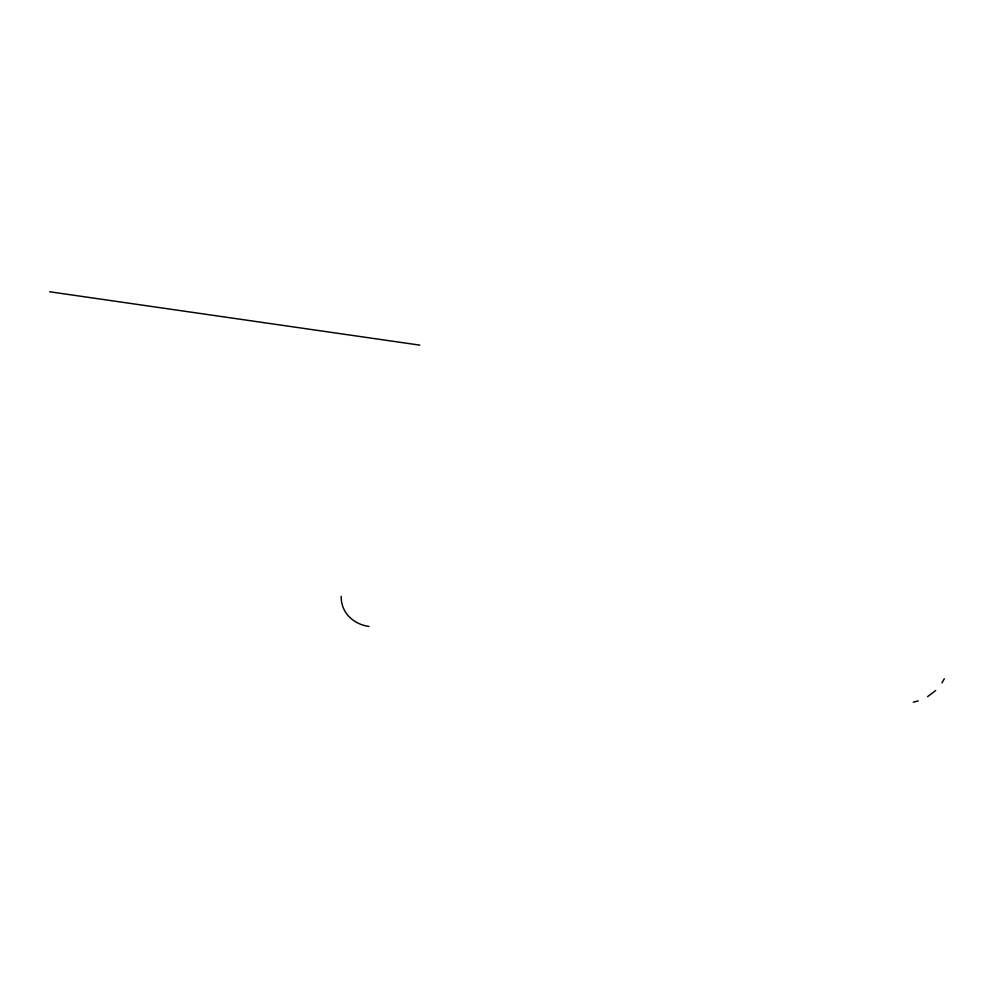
<?xml version="1.0" encoding="UTF-8"?>
<svg xmlns="http://www.w3.org/2000/svg" width="994" height="994" viewBox="0 0 994 994"><rect width="100%" height="100%" fill="white"/><g stroke="black" fill="none" stroke-linecap="round" stroke-linejoin="round"><path stroke-width="1.49" d="M941.977 682.915L944.3 678.728M935.689 690.507L927.588 696.645M913.25 702.224L918.22 700.894M49.7 291.776L419.828 345.142M368.985 626.444A39.425 33.1 -22.9 0 1 341.19 596.301"/></g></svg>
